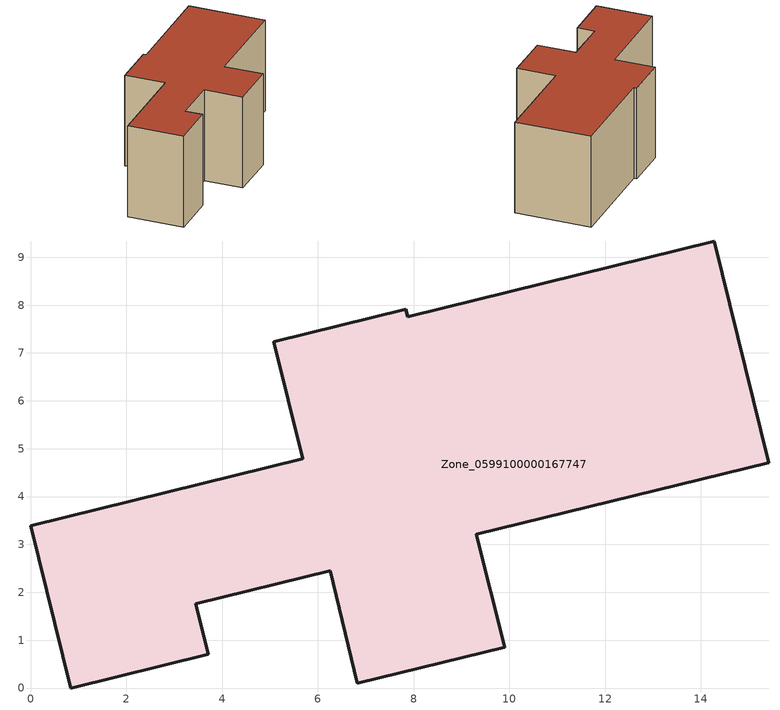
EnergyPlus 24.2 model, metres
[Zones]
Zone_0599100000167747
 floor ground (C_G): 6.26,2.45 3.45,1.76 3.71,0.71 0.84,0 0,3.39 5.68,4.79 5.08,7.24 7.84,7.92 7.88,7.76 14.28,9.34 15.42,4.71 9.31,3.21 9.9,0.85 6.82,0.1 z0
 wall outside (C_F): 9.9,0.85 9.31,3.21 15.42,4.71 14.28,9.34 7.88,7.76 7.84,7.92 5.08,7.24 5.68,4.79 0,3.39 0.84,0 3.71,0.71 3.45,1.76 6.26,2.45 6.82,0.1 9.9,0.85 z0:5.91
 roof outside (C_R): 6.82,0.1 9.9,0.85 9.31,3.21 15.42,4.71 14.28,9.34 7.88,7.76 7.84,7.92 5.08,7.24 5.68,4.79 0,3.39 0.84,0 3.71,0.71 3.45,1.76 6.26,2.45 z5.91
[BUILDING]
Pand.0599100000167747: North Axis=0; Terrain=City; Loads Convergence Tolerance Value=0.04; Temperature Convergence Tolerance Value=0.4; Solar Distribution=FullExterior; Maximum Number of Warmup Days=25; Minimum Number of Warmup Days=1
[Site:Location]
Rotterdam.The.Hague.AP_ZH_NLD Design_Conditions: Latitude=51.96; Longitude=4.45; Time Zone=1; Elevation=-4.5
[SITE:GROUNDTEMPERATURE:BUILDINGSURFACE]
18, 18, 18, 18, 18, 18, 18, 18, 18, 18, 18, 18
[MATERIAL] Thermal Absorptance=0.9; Solar Absorptance=0.7; Visible Absorptance=0.7
Name | Roughness | Thickness | Conductivity | Density | Specific Heat
G.TI.1965-1974 | MediumSmooth | 0.15 | 0.882353 | 540 | 1210
F.TI.1965-1974 | Rough | 0.3 | 0.697674 | 1920 | 840
R.TI.1965-1974 | MediumRough | 0.2 | 0.232558 | 1500 | 1000
[CONSTRUCTION]
C_G: G.TI.1965-1974
C_F: F.TI.1965-1974
C_R: R.TI.1965-1974
[ZONE]
Zone_0599100000167747: Type=1; Multiplier=1; Ceiling Height=Autocalculate; Volume=Autocalculate; Floor Area=autocalculate; Part of Total Floor Area=Yes
[ZONEINFILTRATION:DESIGNFLOWRATE]
Infil_Zone_0599100000167747: Zone or ZoneList or Space or SpaceList=Zone_0599100000167747; Schedule=AlwaysOn; Design Flow Rate Calculation Method=Flow/Area; Flow Rate per Floor Area=0.003; Constant Term Coefficient=1; Temperature Term Coefficient=0; Velocity Term Coefficient=0; Velocity Squared Term Coefficient=0
[HVACTEMPLATE:ZONE:IDEALLOADSAIRSYSTEM]
Zone_0599100000167747: Maximum Heating Supply Air Temperature=50; Minimum Cooling Supply Air Temperature=13; Maximum Heating Supply Air Humidity Ratio=0.0156; Minimum Cooling Supply Air Humidity Ratio=0.0077; Heating Limit=NoLimit; Cooling Limit=NoLimit; Dehumidification Control Type=ConstantSensibleHeatRatio; Cooling Sensible Heat Ratio=0.7; Dehumidification Setpoint=60; Humidification Control Type=None; Humidification Setpoint=30; Outdoor Air Method=None; Outdoor Air Flow Rate per Person=0.00944; Outdoor Air Flow Rate per Zone Floor Area=0; Outdoor Air Flow Rate per Zone=0; Demand Controlled Ventilation Type=None; Outdoor Air Economizer Type=NoEconomizer; Heat Recovery Type=None; Sensible Heat Recovery Effectiveness=0.7; Latent Heat Recovery Effectiveness=0.65
[ZONECONTROL:THERMOSTAT]
ThermostatControl_Zone_0599100000167747: Zone or ZoneList=Zone_0599100000167747; Control Type Schedule=DualSetpointControlType; Control 1=Thermostat_Zone_0599100000167747; Temperature Difference Between Cutout And Setpoint=0
[THERMOSTATSETPOINT:DUALSETPOINT]
Thermostat_Zone_0599100000167747: Heating Setpoint Temperature Schedule=HeatingSetpoint_Zone_0599100000167747; Cooling Setpoint Temperature Schedule=CoolingSetpoint_Zone_0599100000167747
[SCHEDULE:COMPACT]
HeatingSetpoint_Zone_0599100000167747: Through: 12/31, For: AllDays, Until: 24:00, 21
CoolingSetpoint_Zone_0599100000167747: Through: 12/31, For: AllDays, Until: 24:00, 24
DualSetpointControlType: Through: 12/31, For: AllDays, Until: 24:00, 4
AlwaysOn: Through: 12/31, For: AllDays, Until: 24:00, 1
